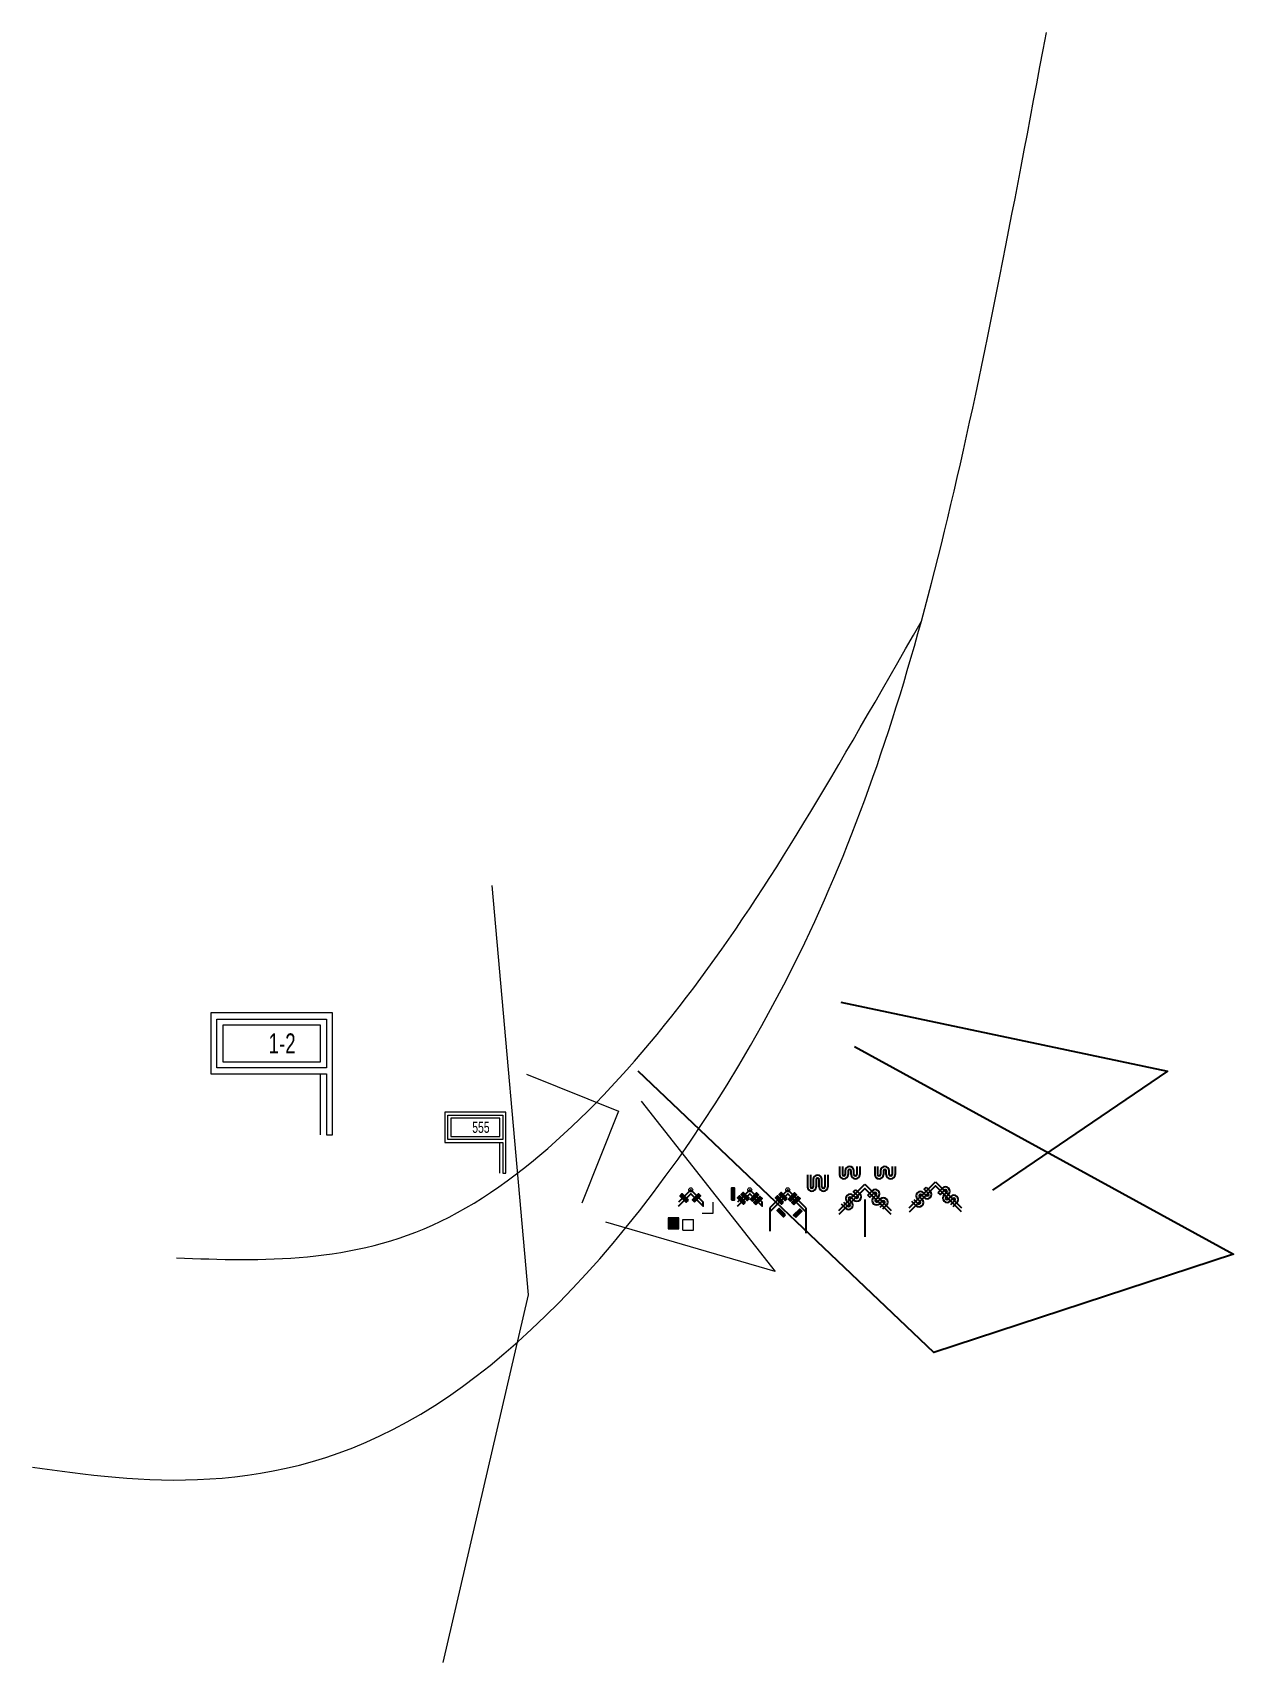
# Model space of a CAD drawing. Header units: metres. Extents: x 778736 to 795285, y 1155230 to 1177686.
import ezdxf
from ezdxf.enums import TextEntityAlignment as Align

# ---------------------------------------------------------------- set-up
doc = ezdxf.new("R2010")
doc.units = ezdxf.units.M
doc.header["$LTSCALE"] = 110
doc.header["$PDMODE"] = 32
doc.header["$PDSIZE"] = 55
doc.layers.add('1', color=7, linetype='Continuous', lineweight=25)
doc.layers.add('2', color=7, linetype='Continuous', lineweight=13)

msp = doc.modelspace()

# ---------------------------------------------------------------- hatches: boundary and pattern name
at = {"layer": '1'}
for points in [[(787773.5, 1161599), (787688.7, 1161683.8), (787660.4, 1161655.5), (787745.3, 1161570.7)], [(787857.8, 1161574.8), (787942.6, 1161659.6), (787914.3, 1161687.9), (787829.5, 1161603.1)], [(788370.2, 1161605.2), (788410.2, 1161605.2), (788410.2, 1161765.2), (788370.2, 1161765.2)], [(788613.9, 1161621.1), (788529, 1161705.9), (788500.7, 1161677.6), (788585.6, 1161592.8)], [(788656.5, 1161585), (788741.4, 1161669.9), (788713.1, 1161698.2), (788628.3, 1161613.3)], [(789137.3, 1161621.1), (789052.4, 1161705.9), (789024.2, 1161677.6), (789109, 1161592.8)], [(789179.9, 1161585), (789264.8, 1161669.9), (789236.5, 1161698.2), (789151.7, 1161613.3)], [(788562.5, 1161572.6), (788477.7, 1161657.5), (788449.4, 1161629.2), (788534.2, 1161544.3)], [(788703.8, 1161537.3), (788788.6, 1161622.1), (788760.3, 1161650.4), (788675.5, 1161565.6)], [(789085.9, 1161572.6), (789001.1, 1161657.5), (788972.8, 1161629.2), (789057.6, 1161544.3)], [(789111.1, 1161398), (789026.2, 1161482.9), (788997.9, 1161454.6), (789082.8, 1161369.7)], [(789227.2, 1161537.3), (789312, 1161622.1), (789283.7, 1161650.4), (789198.9, 1161565.6)], [(789252.3, 1161362.7), (789337.2, 1161447.6), (789308.9, 1161475.8), (789224, 1161391)]]:
    msp.add_hatch(color=256, dxfattribs=at).paths.add_polyline_path(points)
at = {"layer": '2'}
msp.add_hatch(color=256, dxfattribs=at).paths.add_polyline_path([(787492.8, 1161204.6), (787642.8, 1161204.6), (787642.8, 1161354.6), (787492.8, 1161354.6)])

# ---------------------------------------------------------------- linework, layer by layer
at = {"layer": '1'}
for p, q in [((789415.1, 1161945.3), (789415.1, 1161783.1)), ((789455.1, 1161945.3), (789455.1, 1161783.1)), ((789655.1, 1161945.3), (789655.1, 1161783.1)), ((789695.1, 1161945.3), (789695.1, 1161783.1)), ((789855.8, 1162062.7), (789855.8, 1161952.7)), ((789895.8, 1162062.7), (789895.8, 1161952.7)), ((789935.8, 1162002.7), (789935.8, 1161952.7)), ((789975.8, 1162002.7), (789975.8, 1161952.7)), ((790015.8, 1161952.7), (790015.8, 1162002.7)), ((790055.8, 1161952.7), (790055.8, 1162002.7)), ((790095.8, 1162062.7), (790095.8, 1161952.7)), ((790135.8, 1162062.7), (790135.8, 1161952.7)), ((790341.7, 1162062.7), (790341.7, 1161952.7)), ((790381.7, 1162062.7), (790381.7, 1161952.7)), ((790421.7, 1162002.7), (790421.7, 1161952.7)), ((790461.7, 1162002.7), (790461.7, 1161952.7)), ((790501.7, 1161952.7), (790501.7, 1162002.7)), ((790541.7, 1161952.7), (790541.7, 1162002.7)), ((790581.7, 1162062.7), (790581.7, 1161952.7)), ((790621.7, 1162062.7), (790621.7, 1161952.7)), ((789495.1, 1161883.1), (789495.1, 1161783.1)), ((789535.1, 1161883.1), (789535.1, 1161783.1)), ((789575.1, 1161783.1), (789575.1, 1161883.1)), ((789615.1, 1161783.1), (789615.1, 1161883.1)), ((789846.9, 1161456.1), (790207.5, 1161816.7)), ((790079.4, 1161742.7), (790136.9, 1161685.2)), ((790207.5, 1161816.7), (790568.1, 1161456.1)), ((790247.4, 1161669.2), (790304.9, 1161726.7)), ((790326.1, 1161634.8), (790361.4, 1161670.1)), ((790817.9, 1161491.9), (791178.5, 1161852.5)), ((791023.1, 1161636.2), (790987.7, 1161671.5)), ((791016, 1161699.8), (791051.3, 1161664.4)), ((791050.4, 1161778.5), (791107.9, 1161721)), ((791178.5, 1161852.5), (791539.1, 1161491.9)), ((791218.3, 1161705), (791275.9, 1161762.5)), ((791297.1, 1161670.6), (791332.4, 1161705.9)), ((791360.7, 1161677.6), (791325.4, 1161642.3)), ((788895.2, 1161493.3), (788895.2, 1161170.2)), ((789390.2, 1161493.3), (789390.2, 1161143.3)), ((789938.9, 1161487.2), (789882.9, 1161543.3)), ((789911, 1161571.8), (789967.2, 1161515.5)), ((789995.5, 1161543.8), (789960.2, 1161579.2)), ((789988.4, 1161607.5), (790023.8, 1161572.1)), ((790052.1, 1161600.4), (790016.7, 1161635.7)), ((790045, 1161664), (790080.4, 1161628.7)), ((790207.4, 1161607.5), (790207.4, 1161091.5)), ((790389.7, 1161641.8), (790354.4, 1161606.5)), ((790382.7, 1161578.2), (790418, 1161613.6)), ((790446.3, 1161585.3), (790410.9, 1161549.9)), ((790418.3, 1161500.8), (790474.6, 1161557)), ((790502.9, 1161528.7), (790446.8, 1161472.7)), ((790909.9, 1161523), (790853.9, 1161579)), ((790882, 1161607.5), (790938.2, 1161551.3)), ((790966.5, 1161579.6), (790931.1, 1161614.9)), ((790959.4, 1161643.2), (790994.8, 1161607.9)), ((791353.6, 1161614), (791389, 1161649.3)), ((791417.3, 1161621.1), (791381.9, 1161585.7)), ((791389.3, 1161536.5), (791445.6, 1161592.8)), ((791473.8, 1161564.5), (791417.8, 1161508.5))]:
    msp.add_line(p, q, dxfattribs=at)
for points in [[(789872.9, 1164328), (794375.9, 1163378), (791962.9, 1161735.4)], [(790062.5, 1163713.8), (795285.3, 1160856.4), (791157.6, 1159499.3), (787080.5, 1163376.7)], [(787976.4, 1161571), (787806.7, 1161740.8), (787637, 1161571)], [(787637, 1161514.5), (787806.7, 1161684.2), (787976.4, 1161514.5), (787976.4, 1161571)], [(787806.7, 1161740.8), (787976.4, 1161571), (787806.7, 1161740.8)], [(788789, 1161571), (788619.3, 1161740.8), (788449.6, 1161571)], [(788449.6, 1161514.5), (788619.3, 1161684.2), (788789, 1161514.5), (788789, 1161571)], [(788619.3, 1161740.8), (788789, 1161571), (788619.3, 1161740.8)], [(789390.2, 1161493.3), (789142.7, 1161740.8), (788895.2, 1161493.3)], [(788895.2, 1161436.7), (789142.7, 1161684.2), (789390.2, 1161436.7)], [(789142.7, 1161740.8), (789312.4, 1161571), (789142.7, 1161740.8)], [(790566.6, 1161401), (790207.5, 1161760.1), (789846.9, 1161399.5)], [(790108.6, 1161656.9), (790051.3, 1161714.2), (790079.4, 1161742.7)], [(790333.2, 1161698.4), (790275.9, 1161641.1), (790247.4, 1161669.2)], [(791537.6, 1161436.8), (791178.5, 1161795.9), (790817.9, 1161435.3)], [(791079.6, 1161692.7), (791022.3, 1161750), (791050.4, 1161778.5)], [(791304.1, 1161734.2), (791246.8, 1161676.9), (791218.3, 1161705)]]:
    msp.add_lwpolyline(points, dxfattribs=at)
for points in [[(787773.5, 1161599), (787688.7, 1161683.8), (787660.4, 1161655.5), (787745.3, 1161570.7)], [(787857.8, 1161574.8), (787942.6, 1161659.6), (787914.3, 1161687.9), (787829.5, 1161603.1)], [(788370.2, 1161605.2), (788410.2, 1161605.2), (788410.2, 1161765.2), (788370.2, 1161765.2)], [(788613.9, 1161621.1), (788529, 1161705.9), (788500.7, 1161677.6), (788585.6, 1161592.8)], [(788656.5, 1161585), (788741.4, 1161669.9), (788713.1, 1161698.2), (788628.3, 1161613.3)], [(789137.3, 1161621.1), (789052.4, 1161705.9), (789024.2, 1161677.6), (789109, 1161592.8)], [(789179.9, 1161585), (789264.8, 1161669.9), (789236.5, 1161698.2), (789151.7, 1161613.3)], [(788562.5, 1161572.6), (788477.7, 1161657.5), (788449.4, 1161629.2), (788534.2, 1161544.3)], [(788703.8, 1161537.3), (788788.6, 1161622.1), (788760.3, 1161650.4), (788675.5, 1161565.6)], [(789085.9, 1161572.6), (789001.1, 1161657.5), (788972.8, 1161629.2), (789057.6, 1161544.3)], [(789111.1, 1161398), (789026.2, 1161482.9), (788997.9, 1161454.6), (789082.8, 1161369.7)], [(789227.2, 1161537.3), (789312, 1161622.1), (789283.7, 1161650.4), (789198.9, 1161565.6)], [(789252.3, 1161362.7), (789337.2, 1161447.6), (789308.9, 1161475.8), (789224, 1161391)]]:
    msp.add_lwpolyline(points, close=True, dxfattribs=at)
for centre, radius, start, end in [((789555.1, 1161883.1), 60, 0, 180), ((789555.1, 1161883.1), 20, 0, 180), ((789915.8, 1161952.7), 60, 180, 0), ((789915.8, 1161952.7), 20, 180, 0), ((789995.8, 1162002.7), 60, 0, 180), ((789995.8, 1162002.7), 20, 0, 180), ((790075.8, 1161952.7), 60, 180, 0), ((790075.8, 1161952.7), 20, 180, 0), ((790401.7, 1161952.7), 60, 180, 0), ((790401.7, 1161952.7), 20, 180, 0), ((790481.7, 1162002.7), 60, 0, 180), ((790481.7, 1162002.7), 20, 0, 180), ((790561.7, 1161952.7), 60, 180, 0), ((790561.7, 1161952.7), 20, 180, 0), ((789475.1, 1161783.1), 60, 180, 0), ((789475.1, 1161783.1), 20, 180, 0), ((789635.1, 1161783.1), 60, 180, 0), ((789635.1, 1161783.1), 20, 180, 0), ((790002.6, 1161621.6), 60, 45, 225), ((790094.5, 1161642.8), 60, 225, 45), ((790347.3, 1161684.3), 60, 315, 135), ((790347.3, 1161684.3), 20, 315, 135), ((790973.6, 1161657.4), 60, 45, 225), ((790973.6, 1161657.4), 20, 45, 225), ((791065.5, 1161678.6), 60, 225, 45), ((791065.5, 1161678.6), 20, 225, 45), ((791318.3, 1161720.1), 60, 315, 135), ((791339.5, 1161628.1), 60, 135, 315), ((791318.3, 1161720.1), 20, 315, 135), ((791431.4, 1161606.9), 60, 315, 135), ((789981.4, 1161529.7), 60, 225, 45), ((789981.4, 1161529.7), 20, 225, 45), ((790002.6, 1161621.6), 20, 45, 225), ((790094.5, 1161642.8), 20, 225, 45), ((790368.5, 1161592.4), 60, 135, 315), ((790368.5, 1161592.4), 20, 135, 315), ((790460.4, 1161571.1), 60, 315, 135), ((790460.4, 1161571.1), 20, 315, 135), ((790952.3, 1161565.5), 60, 225, 45), ((790952.3, 1161565.5), 20, 225, 45), ((791339.5, 1161628.1), 20, 135, 315), ((791431.4, 1161606.9), 20, 315, 135)]:
    msp.add_arc(centre, radius, start, end, dxfattribs=at)
at = {"layer": '2'}
for p, q in [((782787.1, 1163338.2), (782787.1, 1162498.2)), ((785214.9, 1162392.1), (785214.9, 1161972.1))]:
    msp.add_line(p, q, dxfattribs=at)
for points in [[(785064.9, 1165931.8), (785563.8, 1160295.3), (784387.7, 1155229.5)], [(782703.1, 1162498.2), (782703.1, 1163338.2), (782787.1, 1163338.2)], [(785542.1, 1163332.7), (786812.2, 1162826.8), (786306.3, 1161556.8)], [(787123.5, 1162963.5), (788969.3, 1160615.7), (786637.7, 1161296.4)], [(785172.9, 1161972.1), (785172.9, 1162392.1), (785214.9, 1162392.1)], [(787964.2, 1161420.1), (788114.2, 1161420.1), (788114.2, 1161570.1)], [(787695.8, 1161183.7), (787845.8, 1161183.7), (787845.8, 1161333.7)], [(787695.8, 1161183.7), (787695.8, 1161333.7), (787845.8, 1161333.7)]]:
    msp.add_lwpolyline(points, dxfattribs=at)
for points in [[(782871.1, 1162498.2), (782871.1, 1164178.2), (781191.1, 1164178.2), (781191.1, 1163338.2), (782787.1, 1163338.2), (782787.1, 1162498.2)], [(782787.1, 1164094.2), (782787.1, 1163422.2), (781275.1, 1163422.2), (781275.1, 1164094.2)], [(782787.1, 1164094.2), (782787.1, 1163422.2), (781275.1, 1163422.2), (781275.1, 1164094.2)], [(782703.1, 1163506.2), (782703.1, 1164010.2), (781359.1, 1164010.2), (781359.1, 1163506.2)], [(785256.9, 1161972.1), (785256.9, 1162812.1), (784416.9, 1162812.1), (784416.9, 1162392.1), (785214.9, 1162392.1), (785214.9, 1161972.1)], [(785214.9, 1162770.1), (785214.9, 1162434.1), (784458.9, 1162434.1), (784458.9, 1162770.1)], [(785214.9, 1162770.1), (785214.9, 1162434.1), (784458.9, 1162434.1), (784458.9, 1162770.1)], [(785172.9, 1162476.1), (785172.9, 1162728.1), (784500.9, 1162728.1), (784500.9, 1162476.1)], [(787492.8, 1161204.6), (787642.8, 1161204.6), (787642.8, 1161354.6), (787492.8, 1161354.6)]]:
    msp.add_lwpolyline(points, close=True, dxfattribs=at)
for points in [[(778735.5, 1157920.6), (780139.7, 1157719), (783985.1, 1157167), (790366.9, 1165243.8), (791751.5, 1172600.9), (792708.6, 1177685.8)], [(780720.7, 1160802), (781894.4, 1160761.4), (784381.1, 1160675.5), (787999.5, 1164348), (789801, 1167503.6), (790985.3, 1169578.1)]]:
    msp.add_open_spline(points, degree=3, dxfattribs=at)
for p in [(787806.7, 1161740.8), (788619.3, 1161740.8), (789142.7, 1161740.8)]:
    msp.add_point(p, dxfattribs=at)

# ---------------------------------------------------------------- texts
at = {"layer": '2', "width": 0.7}
for s, height, p in [('   1-2', 275.4, (782067.1, 1163620.5)), ('   555', 153, (784854.9, 1162525.6))]:
    msp.add_text(s, height=height, dxfattribs=at).set_placement(p, align=Align.CENTER)

doc.saveas('drawing.dxf')
